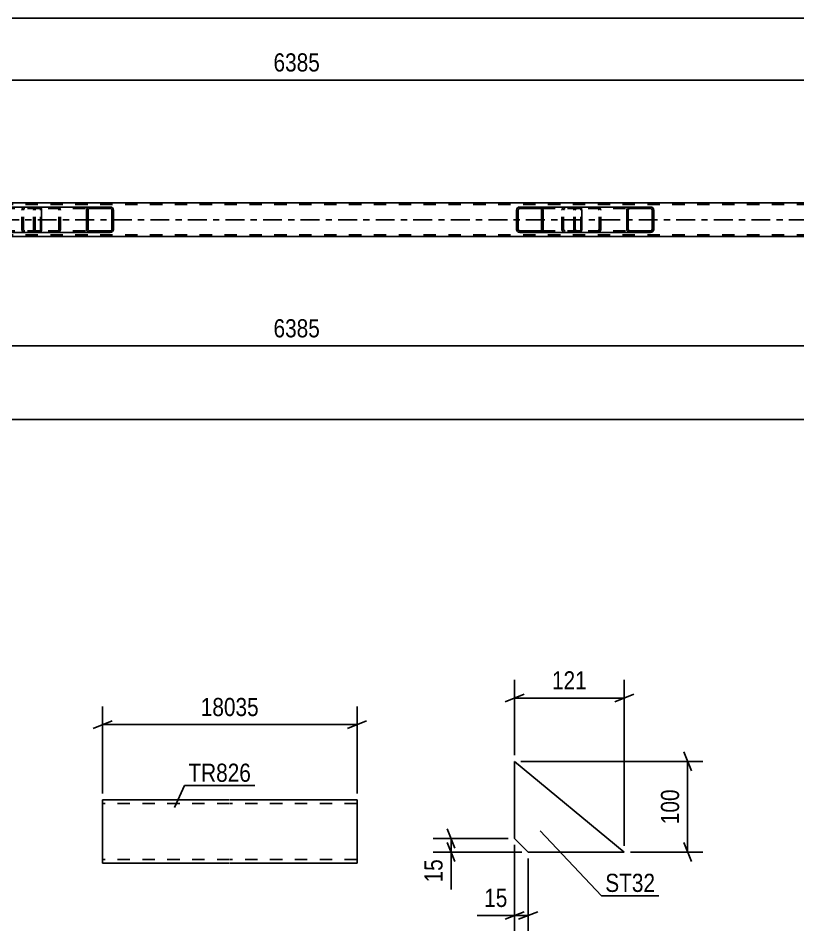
# Model space of a CAD drawing. Header units: millimetres. Extents: x 0 to 841, y 0 to 594.
# Drawn here: x 403.5 to 526.3, y 116.8 to 260.6 of the extents above; entities that cross this region are included whole.
import ezdxf

# ---------------------------------------------------------------- set-up
doc = ezdxf.new("R2010")
doc.units = ezdxf.units.MM
doc.linetypes.add('DXK_LINE_DOT2', pattern=[3.9198, 1.9599, -1.9599])
doc.linetypes.add('DXK_LINE_DOT3', pattern=[5.9187, 2.979, -0.9799, 0.9799, -0.9799])
doc.styles.add('Arial Narrow', font='ARIALN.TTF', dxfattribs={"height": 0.2})

# ---------------------------------------------------------------- blocks, each defined once
blk = doc.blocks.new('Part-717034159-6530 - 6524')
at = {"color": 2, "linetype": 'Continuous'}
for p, q in [((481.73, 143.49), (481.73, 131.34)), ((499, 129.2), (481.73, 143.49)), ((481.73, 131.34), (483.87, 129.2)), ((483.87, 129.2), (499, 129.2))]:
    blk.add_line(p, q, dxfattribs=at)
blk = doc.blocks.new('Part-717034159-3066 - 2994')
at = {"color": 2, "linetype": 'Continuous'}
for p, q in [((716.29, 231.53), (57.38, 231.53)), ((574.3, 226.25), (324.88, 226.25))]:
    blk.add_line(p, q, dxfattribs=at)
at = {"color": 7, "linetype": 'DXK_LINE_DOT2'}
for p, q in [((716.29, 231.29), (57.38, 231.29)), ((716.29, 226.49), (57.38, 226.49))]:
    blk.add_line(p, q, dxfattribs=at)
at = {"color": 7, "linetype": 'DXK_LINE_DOT3'}
blk.add_line((57.38, 228.89), (716.29, 228.89), dxfattribs=at)
blk = doc.blocks.new('Part-717034159-3067 - 2994')
at = {"linetype": 'Continuous'}
h = blk.add_hatch(dxfattribs=at)
h.set_pattern_fill('', scale=0.7, style=0, pattern_type=0)
h.set_pattern_definition([(45, (418.4813, 230.5906), (-1.57154, 1.57154), [])])
h.paths.add_polyline_path([(418.52, 230.41), (418.48, 230.59), (418.37, 230.75), (418.2, 230.85), (418.01, 230.89), (414.77, 230.89), (414.58, 230.85), (414.41, 230.75), (414.3, 230.59), (414.26, 230.41), (414.26, 227.37), (414.3, 227.18), (414.41, 227.03), (414.58, 226.92), (414.77, 226.89), (418.01, 226.89), (418.2, 226.92), (418.37, 227.03), (418.48, 227.18), (418.52, 227.37)])
h.paths.add_polyline_path([(418.25, 227.28), (418.19, 227.2), (418.11, 227.15), (418.01, 227.13), (414.77, 227.13), (414.68, 227.15), (414.59, 227.2), (414.54, 227.28), (414.52, 227.37), (414.52, 230.41), (414.54, 230.5), (414.59, 230.58), (414.68, 230.63), (414.77, 230.65), (418.01, 230.65), (418.11, 230.63), (418.19, 230.58), (418.25, 230.5), (418.26, 230.41), (418.26, 227.37)])
at = {"color": 7, "linetype": 'DXK_LINE_DOT2'}
for p, q in [((405.91, 230.41), (405.95, 230.59)), ((405.91, 227.37), (405.91, 230.41)), ((406.19, 230.5), (406.17, 230.41)), ((406.17, 227.37), (406.17, 230.41)), ((406.24, 230.58), (406.19, 230.5)), ((406.23, 230.85), (406.42, 230.89)), ((406.33, 230.63), (406.24, 230.58)), ((406.42, 230.65), (406.33, 230.63)), ((406.91, 230.89), (406.42, 230.89)), ((418.01, 230.65), (406.42, 230.65)), ((409.66, 230.89), (409.86, 230.85)), ((409.76, 230.63), (409.66, 230.65)), ((409.84, 230.58), (409.76, 230.63)), ((409.9, 230.5), (409.84, 230.58)), ((409.92, 230.41), (409.9, 230.5)), ((409.92, 227.37), (409.92, 230.41)), ((410.13, 230.59), (410.17, 230.41)), ((410.17, 227.37), (410.17, 230.41)), ((418.01, 230.89), (414.77, 230.89)), ((405.95, 227.18), (405.91, 227.37)), ((406.17, 227.37), (406.19, 227.28)), ((406.19, 227.28), (406.24, 227.2)), ((409.84, 227.2), (409.9, 227.28)), ((409.9, 227.28), (409.92, 227.37)), ((410.17, 227.37), (410.13, 227.18)), ((406.42, 226.89), (406.23, 226.92)), ((406.24, 227.2), (406.33, 227.15)), ((406.33, 227.15), (406.42, 227.13)), ((418.01, 227.13), (406.42, 227.13)), ((406.91, 226.89), (406.42, 226.89)), ((409.66, 227.13), (409.76, 227.15)), ((409.86, 226.92), (409.66, 226.89)), ((409.76, 227.15), (409.84, 227.2)), ((418.01, 226.89), (414.77, 226.89))]:
    blk.add_line(p, q, dxfattribs=at)
at = {"color": 2, "linetype": 'Continuous'}
for p, q in [((414.77, 230.89), (406.91, 230.89)), ((414.3, 230.59), (414.26, 230.41)), ((414.26, 227.37), (414.26, 230.41)), ((414.52, 230.41), (414.54, 230.5)), ((414.52, 227.37), (414.52, 230.41)), ((414.54, 230.5), (414.59, 230.58)), ((414.77, 230.89), (414.58, 230.85)), ((414.59, 230.58), (414.68, 230.63)), ((414.68, 230.63), (414.77, 230.65)), ((414.77, 230.89), (418.01, 230.89)), ((414.77, 230.65), (418.01, 230.65)), ((418.2, 230.85), (418.01, 230.89)), ((418.01, 230.65), (418.11, 230.63)), ((418.11, 230.63), (418.19, 230.58)), ((418.19, 230.58), (418.25, 230.5)), ((418.25, 230.5), (418.26, 230.41)), ((418.26, 227.37), (418.26, 230.41)), ((418.52, 230.41), (418.48, 230.59)), ((418.52, 227.37), (418.52, 230.41)), ((414.26, 227.37), (414.3, 227.18)), ((414.54, 227.28), (414.52, 227.37)), ((414.59, 227.2), (414.54, 227.28)), ((418.25, 227.28), (418.19, 227.2)), ((418.26, 227.37), (418.25, 227.28)), ((418.48, 227.18), (418.52, 227.37)), ((414.77, 226.89), (406.91, 226.89)), ((414.58, 226.92), (414.77, 226.89)), ((414.68, 227.15), (414.59, 227.2)), ((414.77, 227.13), (414.68, 227.15)), ((414.77, 227.13), (418.01, 227.13)), ((414.77, 226.89), (418.01, 226.89)), ((418.11, 227.15), (418.01, 227.13)), ((418.01, 226.89), (418.2, 226.92)), ((418.19, 227.2), (418.11, 227.15))]:
    blk.add_line(p, q, dxfattribs=at)
at = {"color": 7, "linetype": 'DXK_LINE_DOT2'}
for centre, start, end in [((406.41, 230.39), 110.7583, 155.6801), ((409.68, 230.39), 24.3199, 69.2417), ((406.41, 227.39), 204.3199, 249.2417), ((409.68, 227.39), 290.7583, 335.6801)]:
    blk.add_arc(centre, 0.496, start, end, dxfattribs=at)
at = {"color": 2, "linetype": 'Continuous'}
for centre, start, end in [((414.75, 230.39), 110.7583, 155.68), ((418.03, 230.39), 24.32, 69.2417), ((414.75, 227.39), 204.32, 249.2417), ((418.03, 227.39), 290.7583, 335.68)]:
    blk.add_arc(centre, 0.496, start, end, dxfattribs=at)
blk = doc.blocks.new('Part-717034159-3068 - 2994')
at = {"linetype": 'Continuous'}
h = blk.add_hatch(dxfattribs=at)
h.set_pattern_fill('', scale=0.7, style=0, pattern_type=0)
h.set_pattern_definition([(45, (486.204, 230.5906), (-1.57154, 1.57154), [])])
h.paths.add_polyline_path([(486.24, 230.41), (486.2, 230.59), (486.09, 230.75), (485.93, 230.85), (485.74, 230.89), (482.56, 230.89), (482.36, 230.85), (482.2, 230.75), (482.09, 230.59), (482.05, 230.41), (482.05, 227.37), (482.09, 227.18), (482.2, 227.03), (482.36, 226.92), (482.56, 226.89), (485.74, 226.89), (485.93, 226.92), (486.09, 227.03), (486.2, 227.18), (486.24, 227.37)])
h.paths.add_polyline_path([(485.97, 227.28), (485.92, 227.2), (485.84, 227.15), (485.74, 227.13), (482.56, 227.13), (482.46, 227.15), (482.38, 227.2), (482.32, 227.28), (482.3, 227.37), (482.3, 230.41), (482.32, 230.5), (482.38, 230.58), (482.46, 230.63), (482.56, 230.65), (485.74, 230.65), (485.84, 230.63), (485.92, 230.58), (485.97, 230.5), (485.99, 230.41), (485.99, 227.37)])
at = {"color": 2, "linetype": 'Continuous'}
for p, q in [((482.09, 230.59), (482.05, 230.41)), ((482.05, 227.37), (482.05, 230.41)), ((482.3, 230.41), (482.32, 230.5)), ((482.3, 227.37), (482.3, 230.41)), ((482.32, 230.5), (482.38, 230.58)), ((482.56, 230.89), (482.36, 230.85)), ((482.38, 230.58), (482.46, 230.63)), ((482.46, 230.63), (482.56, 230.65)), ((482.56, 230.89), (485.74, 230.89)), ((482.56, 230.65), (485.74, 230.65)), ((492.04, 230.89), (485.74, 230.89)), ((485.93, 230.85), (485.74, 230.89)), ((485.74, 230.65), (485.84, 230.63)), ((485.84, 230.63), (485.92, 230.58)), ((485.92, 230.58), (485.97, 230.5)), ((485.97, 230.5), (485.99, 230.41)), ((485.99, 227.37), (485.99, 230.41)), ((486.24, 230.41), (486.2, 230.59)), ((486.24, 227.37), (486.24, 230.41)), ((492.04, 230.89), (492.14, 230.85)), ((492.14, 230.85), (492.23, 230.75)), ((492.23, 230.75), (492.29, 230.59)), ((492.29, 230.59), (492.31, 230.41)), ((492.31, 227.37), (492.31, 230.41)), ((482.05, 227.37), (482.09, 227.18)), ((482.32, 227.28), (482.3, 227.37)), ((482.38, 227.2), (482.32, 227.28)), ((485.97, 227.28), (485.92, 227.2)), ((485.99, 227.37), (485.97, 227.28)), ((486.2, 227.18), (486.24, 227.37)), ((492.31, 227.37), (492.29, 227.18)), ((482.36, 226.92), (482.56, 226.89)), ((482.46, 227.15), (482.38, 227.2)), ((482.56, 227.13), (482.46, 227.15)), ((482.56, 227.13), (485.74, 227.13)), ((482.56, 226.89), (485.74, 226.89)), ((485.84, 227.15), (485.74, 227.13)), ((485.74, 226.89), (485.93, 226.92)), ((492.04, 226.89), (485.74, 226.89)), ((485.92, 227.2), (485.84, 227.15)), ((492.14, 226.92), (492.04, 226.89)), ((492.23, 227.03), (492.14, 226.92)), ((492.29, 227.18), (492.23, 227.03))]:
    blk.add_line(p, q, dxfattribs=at)
at = {"color": 7, "linetype": 'DXK_LINE_DOT2'}
for p, q in [((485.74, 230.89), (482.56, 230.89)), ((492.04, 230.65), (482.56, 230.65)), ((489.2, 230.41), (489.24, 230.59)), ((489.2, 227.37), (489.2, 230.41)), ((489.47, 230.5), (489.45, 230.41)), ((489.45, 227.37), (489.45, 230.41)), ((489.53, 230.58), (489.47, 230.5)), ((489.51, 230.85), (489.71, 230.89)), ((489.53, 230.58), (489.55, 230.59)), ((489.55, 230.59), (489.61, 230.63)), ((489.61, 230.63), (489.71, 230.65)), ((491.05, 230.65), (491.05, 230.89)), ((492.09, 230.63), (492.04, 230.65)), ((492.14, 230.58), (492.09, 230.63)), ((492.17, 230.5), (492.14, 230.58)), ((492.18, 230.41), (492.17, 230.5)), ((492.18, 227.37), (492.18, 230.41)), ((489.24, 227.18), (489.2, 227.37)), ((489.45, 227.37), (489.47, 227.28)), ((489.47, 227.28), (489.53, 227.2)), ((492.14, 227.2), (492.17, 227.28)), ((492.17, 227.28), (492.18, 227.37)), ((492.04, 227.13), (482.56, 227.13)), ((485.74, 226.89), (482.56, 226.89)), ((489.71, 226.89), (489.51, 226.92)), ((489.53, 227.2), (489.55, 227.18)), ((489.55, 227.18), (489.61, 227.15)), ((489.61, 227.15), (489.71, 227.13)), ((491.05, 226.89), (491.05, 227.13)), ((492.04, 227.13), (492.09, 227.15)), ((492.09, 227.15), (492.14, 227.2))]:
    blk.add_line(p, q, dxfattribs=at)
at = {"color": 2, "linetype": 'Continuous'}
for centre, start, end in [((482.54, 230.39), 111.1941, 156.1506), ((485.75, 230.39), 23.8494, 68.8059), ((482.54, 227.38), 203.8494, 248.8059), ((485.75, 227.38), 291.1941, 336.1506)]:
    blk.add_arc(centre, 0.492, start, end, dxfattribs=at)
at = {"color": 7, "linetype": 'DXK_LINE_DOT2'}
for centre, start, end in [((489.69, 230.39), 111.1941, 156.1506), ((489.69, 227.38), 203.8494, 248.8059)]:
    blk.add_arc(centre, 0.492, start, end, dxfattribs=at)
blk = doc.blocks.new('Part-717034159-3165 - 2994')
at = {"linetype": 'Continuous'}
h = blk.add_hatch(dxfattribs=at)
h.set_pattern_fill('', scale=0.7, style=0, pattern_type=0)
h.set_pattern_definition([(45, (401.0697, 230.5906), (-1.57154, 1.57154), [])])
h.paths.add_polyline_path([(401.11, 230.41), (401.07, 230.59), (400.96, 230.75), (400.8, 230.85), (400.61, 230.89), (397.42, 230.89), (397.23, 230.85), (397.07, 230.75), (396.96, 230.59), (396.92, 230.41), (396.92, 227.37), (396.96, 227.18), (397.07, 227.03), (397.23, 226.92), (397.42, 226.89), (400.61, 226.89), (400.8, 226.92), (400.96, 227.03), (401.07, 227.18), (401.11, 227.37)])
h.paths.add_polyline_path([(400.84, 227.28), (400.78, 227.2), (400.7, 227.15), (400.61, 227.13), (397.42, 227.13), (397.32, 227.15), (397.24, 227.2), (397.19, 227.28), (397.17, 227.37), (397.17, 230.41), (397.19, 230.5), (397.24, 230.58), (397.32, 230.63), (397.42, 230.65), (400.61, 230.65), (400.7, 230.63), (400.78, 230.58), (400.84, 230.5), (400.86, 230.41), (400.86, 227.37)])
at = {"color": 2, "linetype": 'Continuous'}
for p, q in [((396.96, 230.59), (396.92, 230.41)), ((396.92, 227.37), (396.92, 230.41)), ((397.17, 230.41), (397.19, 230.5)), ((397.17, 227.37), (397.17, 230.41)), ((397.19, 230.5), (397.24, 230.58)), ((397.42, 230.89), (397.23, 230.85)), ((397.24, 230.58), (397.32, 230.63)), ((397.32, 230.63), (397.42, 230.65)), ((397.42, 230.89), (400.61, 230.89)), ((397.42, 230.65), (400.61, 230.65)), ((406.91, 230.89), (400.61, 230.89)), ((400.8, 230.85), (400.61, 230.89)), ((400.61, 230.65), (400.7, 230.63)), ((400.7, 230.63), (400.78, 230.58)), ((400.78, 230.58), (400.84, 230.5)), ((400.84, 230.5), (400.86, 230.41)), ((400.86, 227.37), (400.86, 230.41)), ((401.11, 230.41), (401.07, 230.59)), ((401.11, 227.37), (401.11, 230.41)), ((406.91, 230.89), (407.01, 230.85)), ((407.01, 230.85), (407.1, 230.75)), ((407.1, 230.75), (407.16, 230.59)), ((407.16, 230.59), (407.18, 230.41)), ((407.18, 227.37), (407.18, 230.41)), ((396.92, 227.37), (396.96, 227.18)), ((397.19, 227.28), (397.17, 227.37)), ((397.24, 227.2), (397.19, 227.28)), ((400.84, 227.28), (400.78, 227.2)), ((400.86, 227.37), (400.84, 227.28)), ((401.07, 227.18), (401.11, 227.37)), ((407.18, 227.37), (407.16, 227.18)), ((397.23, 226.92), (397.42, 226.89)), ((397.32, 227.15), (397.24, 227.2)), ((397.42, 227.13), (397.32, 227.15)), ((397.42, 227.13), (400.61, 227.13)), ((397.42, 226.89), (400.61, 226.89)), ((400.7, 227.15), (400.61, 227.13)), ((400.61, 226.89), (400.8, 226.92)), ((406.91, 226.89), (400.61, 226.89)), ((400.78, 227.2), (400.7, 227.15)), ((407.01, 226.92), (406.91, 226.89)), ((407.1, 227.03), (407.01, 226.92)), ((407.16, 227.18), (407.1, 227.03))]:
    blk.add_line(p, q, dxfattribs=at)
at = {"color": 7, "linetype": 'DXK_LINE_DOT2'}
for p, q in [((400.61, 230.89), (397.42, 230.89)), ((406.91, 230.65), (397.42, 230.65)), ((404.07, 230.41), (404.11, 230.59)), ((404.07, 227.37), (404.07, 230.41)), ((404.34, 230.5), (404.32, 230.41)), ((404.32, 227.37), (404.32, 230.41)), ((404.39, 230.58), (404.34, 230.5)), ((404.38, 230.85), (404.57, 230.89)), ((404.48, 230.63), (404.39, 230.58)), ((404.57, 230.65), (404.48, 230.63)), ((405.91, 230.65), (405.91, 230.89)), ((406.96, 230.63), (406.91, 230.65)), ((407, 230.58), (406.96, 230.63)), ((407.03, 230.5), (407, 230.58)), ((407.04, 230.41), (407.03, 230.5)), ((407.04, 227.37), (407.04, 230.41)), ((404.11, 227.18), (404.07, 227.37)), ((404.32, 227.37), (404.34, 227.28)), ((404.34, 227.28), (404.39, 227.2)), ((407, 227.2), (407.03, 227.28)), ((407.03, 227.28), (407.04, 227.37)), ((406.91, 227.13), (397.42, 227.13)), ((400.61, 226.89), (397.42, 226.89)), ((404.57, 226.89), (404.38, 226.92)), ((404.39, 227.2), (404.42, 227.18)), ((404.42, 227.18), (404.48, 227.15)), ((404.48, 227.15), (404.57, 227.13)), ((405.91, 226.89), (405.91, 227.13)), ((406.91, 227.13), (406.96, 227.15)), ((406.96, 227.15), (407, 227.2))]:
    blk.add_line(p, q, dxfattribs=at)
at = {"color": 2, "linetype": 'Continuous'}
for centre, start, end in [((397.41, 230.39), 111.1941, 156.1506), ((400.62, 230.39), 23.8494, 68.8059), ((397.41, 227.38), 203.8494, 248.8059), ((400.62, 227.38), 291.1941, 336.1506)]:
    blk.add_arc(centre, 0.492, start, end, dxfattribs=at)
at = {"color": 7, "linetype": 'DXK_LINE_DOT2'}
for centre, start, end in [((404.56, 230.39), 111.1941, 156.1506), ((404.56, 227.38), 203.8494, 248.8059)]:
    blk.add_arc(centre, 0.492, start, end, dxfattribs=at)
blk = doc.blocks.new('Part-717034159-3166 - 2994')
at = {"linetype": 'Continuous'}
h = blk.add_hatch(dxfattribs=at)
h.set_pattern_fill('', scale=0.7, style=0, pattern_type=0)
h.set_pattern_definition([(45, (503.6155, 230.5906), (-1.57154, 1.57154), [])])
h.paths.add_polyline_path([(503.65, 230.41), (503.62, 230.59), (503.5, 230.75), (503.34, 230.85), (503.14, 230.89), (499.91, 230.89), (499.71, 230.85), (499.55, 230.75), (499.44, 230.59), (499.4, 230.41), (499.4, 227.37), (499.44, 227.18), (499.55, 227.03), (499.71, 226.92), (499.91, 226.89), (503.14, 226.89), (503.34, 226.92), (503.5, 227.03), (503.62, 227.18), (503.65, 227.37)])
h.paths.add_polyline_path([(503.38, 227.28), (503.32, 227.2), (503.24, 227.15), (503.14, 227.13), (499.91, 227.13), (499.81, 227.15), (499.73, 227.2), (499.67, 227.28), (499.65, 227.37), (499.65, 230.41), (499.67, 230.5), (499.73, 230.58), (499.81, 230.63), (499.91, 230.65), (503.14, 230.65), (503.24, 230.63), (503.32, 230.58), (503.38, 230.5), (503.4, 230.41), (503.4, 227.37)])
at = {"color": 7, "linetype": 'DXK_LINE_DOT2'}
for p, q in [((491.05, 230.41), (491.09, 230.59)), ((491.05, 227.37), (491.05, 230.41)), ((491.32, 230.5), (491.3, 230.41)), ((491.3, 227.37), (491.3, 230.41)), ((491.38, 230.58), (491.32, 230.5)), ((491.36, 230.85), (491.56, 230.89)), ((491.46, 230.63), (491.38, 230.58)), ((491.56, 230.65), (491.46, 230.63)), ((492.04, 230.89), (491.56, 230.89)), ((503.14, 230.65), (491.56, 230.65)), ((494.79, 230.89), (494.99, 230.85)), ((494.89, 230.63), (494.79, 230.65)), ((494.97, 230.58), (494.89, 230.63)), ((495.03, 230.5), (494.97, 230.58)), ((495.05, 230.41), (495.03, 230.5)), ((495.05, 227.37), (495.05, 230.41)), ((495.27, 230.59), (495.3, 230.41)), ((495.3, 227.37), (495.3, 230.41)), ((503.14, 230.89), (499.91, 230.89)), ((491.09, 227.18), (491.05, 227.37)), ((491.3, 227.37), (491.32, 227.28)), ((491.32, 227.28), (491.38, 227.2)), ((494.97, 227.2), (495.03, 227.28)), ((495.03, 227.28), (495.05, 227.37)), ((495.3, 227.37), (495.27, 227.18)), ((491.56, 226.89), (491.36, 226.92)), ((491.38, 227.2), (491.46, 227.15)), ((491.46, 227.15), (491.56, 227.13)), ((503.14, 227.13), (491.56, 227.13)), ((492.04, 226.89), (491.56, 226.89)), ((494.79, 227.13), (494.89, 227.15)), ((494.99, 226.92), (494.79, 226.89)), ((494.89, 227.15), (494.97, 227.2)), ((503.14, 226.89), (499.91, 226.89))]:
    blk.add_line(p, q, dxfattribs=at)
at = {"color": 2, "linetype": 'Continuous'}
for p, q in [((499.91, 230.89), (492.04, 230.89)), ((499.44, 230.59), (499.4, 230.41)), ((499.4, 227.37), (499.4, 230.41)), ((499.65, 230.41), (499.67, 230.5)), ((499.65, 227.37), (499.65, 230.41)), ((499.67, 230.5), (499.73, 230.58)), ((499.91, 230.89), (499.71, 230.85)), ((499.73, 230.58), (499.81, 230.63)), ((499.81, 230.63), (499.91, 230.65)), ((499.91, 230.89), (503.14, 230.89)), ((499.91, 230.65), (503.14, 230.65)), ((503.34, 230.85), (503.14, 230.89)), ((503.14, 230.65), (503.24, 230.63)), ((503.24, 230.63), (503.32, 230.58)), ((503.32, 230.58), (503.38, 230.5)), ((503.38, 230.5), (503.4, 230.41)), ((503.4, 227.37), (503.4, 230.41)), ((503.65, 230.41), (503.62, 230.59)), ((503.65, 227.37), (503.65, 230.41)), ((499.4, 227.37), (499.44, 227.18)), ((499.67, 227.28), (499.65, 227.37)), ((499.73, 227.2), (499.67, 227.28)), ((503.38, 227.28), (503.32, 227.2)), ((503.4, 227.37), (503.38, 227.28)), ((503.62, 227.18), (503.65, 227.37)), ((499.91, 226.89), (492.04, 226.89)), ((499.71, 226.92), (499.91, 226.89)), ((499.81, 227.15), (499.73, 227.2)), ((499.91, 227.13), (499.81, 227.15)), ((499.91, 227.13), (503.14, 227.13)), ((499.91, 226.89), (503.14, 226.89)), ((503.24, 227.15), (503.14, 227.13)), ((503.14, 226.89), (503.34, 226.92)), ((503.32, 227.2), (503.24, 227.15))]:
    blk.add_line(p, q, dxfattribs=at)
at = {"color": 7, "linetype": 'DXK_LINE_DOT2'}
for centre, start, end in [((491.54, 230.39), 110.7583, 155.6801), ((494.81, 230.39), 24.3199, 69.2417), ((491.54, 227.39), 204.3199, 249.2417), ((494.81, 227.39), 290.7583, 335.6801)]:
    blk.add_arc(centre, 0.496, start, end, dxfattribs=at)
at = {"color": 2, "linetype": 'Continuous'}
for centre, start, end in [((499.89, 230.39), 110.7583, 155.68), ((503.16, 230.39), 24.32, 69.2417), ((499.89, 227.39), 204.32, 249.2417), ((503.16, 227.39), 290.7583, 335.68)]:
    blk.add_arc(centre, 0.496, start, end, dxfattribs=at)
blk = doc.blocks.new('Part-717034159-7059 - 7051')
at = {"color": 2, "linetype": 'Continuous'}
for p, q in [((436.8, 137.44), (416.8, 137.44)), ((416.8, 127.53), (416.8, 137.44)), ((456.9, 137.44), (436.9, 137.44)), ((456.9, 137.44), (456.9, 127.44)), ((416.8, 127.44), (416.8, 127.53)), ((436.8, 127.44), (416.8, 127.44)), ((456.9, 127.44), (436.9, 127.44))]:
    blk.add_line(p, q, dxfattribs=at)
at = {"color": 7, "linetype": 'DXK_LINE_DOT2'}
for p, q in [((436.8, 136.84), (416.8, 136.84)), ((456.9, 136.84), (436.9, 136.84)), ((456.9, 137.35), (456.9, 137.44)), ((416.8, 128.04), (416.8, 128.09)), ((436.8, 128.04), (416.8, 128.04)), ((456.9, 128.04), (436.9, 128.04)), ((456.9, 128.04), (456.9, 128.09))]:
    blk.add_line(p, q, dxfattribs=at)
blk = doc.blocks.new('StraightDimension-717034159-6532 - 6524')
at = {"color": 7, "linetype": 'Continuous'}
for p, q in [((509.6, 141.99), (508.4, 144.99)), ((482.73, 143.49), (511.4, 143.49)), ((509, 129.2), (509, 143.49)), ((508.4, 130.7), (509.6, 127.7)), ((500, 129.2), (511.4, 129.2))]:
    blk.add_line(p, q, dxfattribs=at)
at = {"color": 0}
blk.add_wipeout([(508.25, 139.69), (504.05, 139.69), (504.05, 133), (508.25, 133)], dxfattribs=at)
at = {"color": 3, "style": 'Arial Narrow'}
blk.add_text('100', height=2.863, rotation=90.0002, dxfattribs=at).set_placement((507.65, 133.6))
blk = doc.blocks.new('StraightDimension-717034159-6541 - 6524')
at = {"color": 7, "linetype": 'Continuous'}
for p, q in [((471.13, 132.84), (472.33, 129.84)), ((480.73, 131.34), (468.88, 131.34)), ((471.73, 129.2), (471.73, 131.34)), ((472.33, 127.7), (471.13, 130.7)), ((482.87, 129.2), (468.88, 129.2)), ((471.73, 129.2), (471.73, 123.29)), ((471.73, 129.2), (471.73, 123.29))]:
    blk.add_line(p, q, dxfattribs=at)
at = {"color": 0}
blk.add_wipeout([(470.98, 128.68), (466.78, 128.68), (466.78, 123.82), (470.98, 123.82)], dxfattribs=at)
at = {"color": 3, "style": 'Arial Narrow'}
blk.add_text('15', height=2.863, rotation=90.0002, dxfattribs=at).set_placement((470.38, 124.42))
blk = doc.blocks.new('StraightDimension-717034159-6553 - 6524')
at = {"color": 7, "linetype": 'Continuous'}
for p, q in [((481.73, 144.49), (481.73, 156.34)), ((499, 130.2), (499, 156.34)), ((483.23, 154.09), (480.23, 152.89)), ((497.5, 152.89), (500.5, 154.09)), ((481.73, 153.49), (499, 153.49))]:
    blk.add_line(p, q, dxfattribs=at)
at = {"color": 0}
blk.add_wipeout([(493.7, 154.24), (493.7, 158.44), (487.02, 158.44), (487.02, 154.24)], dxfattribs=at)
at = {"color": 3, "style": 'Arial Narrow'}
blk.add_text('121', height=2.863, dxfattribs=at).set_placement((487.62, 154.84))
blk = doc.blocks.new('StraightDimension-717034159-6560 - 6524')
at = {"color": 7, "linetype": 'Continuous'}
for p, q in [((481.73, 130.34), (481.73, 116.8)), ((483.87, 128.2), (483.87, 116.8)), ((480.23, 118.6), (483.23, 119.8)), ((485.37, 119.8), (482.37, 118.6)), ((481.73, 119.2), (475.82, 119.2)), ((481.73, 119.2), (475.82, 119.2)), ((481.73, 119.2), (483.87, 119.2))]:
    blk.add_line(p, q, dxfattribs=at)
at = {"color": 0}
blk.add_wipeout([(481.2, 119.95), (481.2, 124.15), (476.34, 124.15), (476.34, 119.95)], dxfattribs=at)
at = {"color": 3, "style": 'Arial Narrow'}
blk.add_text('15', height=2.863, dxfattribs=at).set_placement((476.94, 120.55))
blk = doc.blocks.new('StraightDimension-717034159-8060 - 2994')
at = {"color": 7, "linetype": 'Continuous'}
blk.add_line((48.76, 260.64), (724.91, 260.64), dxfattribs=at)
blk = doc.blocks.new('StraightDimension-717034159-3346 - 2994')
at = {"color": 7, "linetype": 'Continuous'}
for p, q in [((319.68, 224.85), (319.68, 200.38)), ((575.1, 224.85), (575.1, 198.55)), ((321.18, 209.59), (318.18, 208.39)), ((319.68, 208.99), (575.1, 208.99)), ((573.6, 208.39), (576.6, 209.59))]:
    blk.add_line(p, q, dxfattribs=at)
at = {"color": 0}
blk.add_wipeout([(451.65, 209.74), (451.65, 213.94), (443.14, 213.94), (443.14, 209.74)], dxfattribs=at)
at = {"color": 3, "style": 'Arial Narrow'}
blk.add_text('6385', height=2.863, dxfattribs=at).set_placement((443.74, 210.34))
at = {"color": 0, "linetype": 'Continuous'}
blk.add_wipeout([(574.5, 208.29), (570.3, 208.29), (570.3, 197.95), (574.5, 197.95)], dxfattribs=at)
at = {"color": 3, "linetype": 'Continuous', "style": 'Arial Narrow'}
blk.add_text('14428', height=2.863, rotation=90.0002, dxfattribs=at).set_placement((573.9, 198.55))
blk = doc.blocks.new('StraightDimension-717034159-3375 - 2994')
at = {"color": 7, "linetype": 'Continuous'}
for p, q in [((319.68, 232.94), (319.68, 253.75)), ((575.1, 232.94), (575.1, 253.75)), ((321.18, 251.5), (318.18, 250.3)), ((319.68, 250.9), (575.1, 250.9)), ((573.6, 250.3), (576.6, 251.5))]:
    blk.add_line(p, q, dxfattribs=at)
at = {"color": 0}
blk.add_wipeout([(451.65, 251.65), (451.65, 255.85), (443.14, 255.85), (443.14, 251.65)], dxfattribs=at)
at = {"color": 3, "style": 'Arial Narrow'}
blk.add_text('6385', height=2.863, dxfattribs=at).set_placement((443.74, 252.25))
blk = doc.blocks.new('StraightDimension-717034159-3472 - 2994')
at = {"color": 7, "linetype": 'Continuous'}
blk.add_line((48.12, 197.4), (725.55, 197.4), dxfattribs=at)
blk = doc.blocks.new('StraightDimension-717034159-7062 - 7051')
at = {"color": 7, "linetype": 'Continuous'}
for p, q in [((416.8, 138.44), (416.8, 152.14)), ((456.9, 138.44), (456.9, 152.14)), ((418.3, 149.89), (415.3, 148.69)), ((455.4, 148.69), (458.4, 149.89)), ((416.8, 149.29), (456.9, 149.29))]:
    blk.add_line(p, q, dxfattribs=at)
at = {"color": 0}
blk.add_wipeout([(442.02, 150.04), (442.02, 154.24), (431.68, 154.24), (431.68, 150.04)], dxfattribs=at)
at = {"color": 3, "style": 'Arial Narrow'}
blk.add_text('18035', height=2.863, dxfattribs=at).set_placement((432.28, 150.64))
blk = doc.blocks.new('Mark-717034159-6526 - 6524')
at = {"color": 0}
blk.add_wipeout([(503.87, 122.92), (503.87, 125.92), (496.02, 125.92), (496.02, 122.92)], dxfattribs=at)
blk.add_wipeout([(503.87, 122.92), (503.87, 125.92), (496.02, 125.92), (496.02, 122.92)], dxfattribs=at)
at = {"color": 30, "linetype": 'Continuous'}
for p, q in [((485.77, 132.55), (495.42, 122.32)), ((495.42, 122.32), (504.47, 122.32))]:
    blk.add_line(p, q, dxfattribs=at)
at = {"color": 3, "style": 'Arial Narrow'}
blk.add_text('ST32', height=2.863, dxfattribs=at).set_placement((496.02, 122.92))
blk = doc.blocks.new('Mark-717034159-7055 - 7051')
at = {"color": 0}
blk.add_wipeout([(440.19, 140.28), (440.19, 143.28), (430.33, 143.28), (430.33, 140.28)], dxfattribs=at)
blk.add_wipeout([(440.19, 140.28), (440.19, 143.28), (430.33, 143.28), (430.33, 140.28)], dxfattribs=at)
at = {"color": 30, "linetype": 'Continuous'}
for p, q in [((428.12, 136.24), (429.73, 139.68)), ((429.73, 139.68), (440.79, 139.68))]:
    blk.add_line(p, q, dxfattribs=at)
at = {"color": 3, "style": 'Arial Narrow'}
blk.add_text('TR826', height=2.863, dxfattribs=at).set_placement((430.33, 140.28))

msp = doc.modelspace()

# ---------------------------------------------------------------- block references
for name in ['StraightDimension-717034159-8060 - 2994', 'Part-717034159-3066 - 2994', 'Part-717034159-3165 - 2994', 'Part-717034159-3067 - 2994', 'Part-717034159-3068 - 2994', 'Part-717034159-3166 - 2994', 'StraightDimension-717034159-3346 - 2994', 'StraightDimension-717034159-7062 - 7051', 'Part-717034159-6530 - 6524', 'Part-717034159-7059 - 7051']:
    msp.add_blockref(name, (0, 0))

# ---------------------------------------------------------------- next in the draw order: block references
for name in ['StraightDimension-717034159-3375 - 2994', 'StraightDimension-717034159-3472 - 2994', 'StraightDimension-717034159-6532 - 6524', 'Mark-717034159-7055 - 7051']:
    msp.add_blockref(name, (0, 0))

# ---------------------------------------------------------------- next in the draw order: block references
msp.add_blockref('StraightDimension-717034159-6541 - 6524', (0, 0))

# ---------------------------------------------------------------- next in the draw order: block references
msp.add_blockref('StraightDimension-717034159-6553 - 6524', (0, 0))

# ---------------------------------------------------------------- next in the draw order: block references
msp.add_blockref('StraightDimension-717034159-6560 - 6524', (0, 0))

# ---------------------------------------------------------------- next in the draw order: block references
msp.add_blockref('Mark-717034159-6526 - 6524', (0, 0))

doc.saveas('drawing.dxf')
